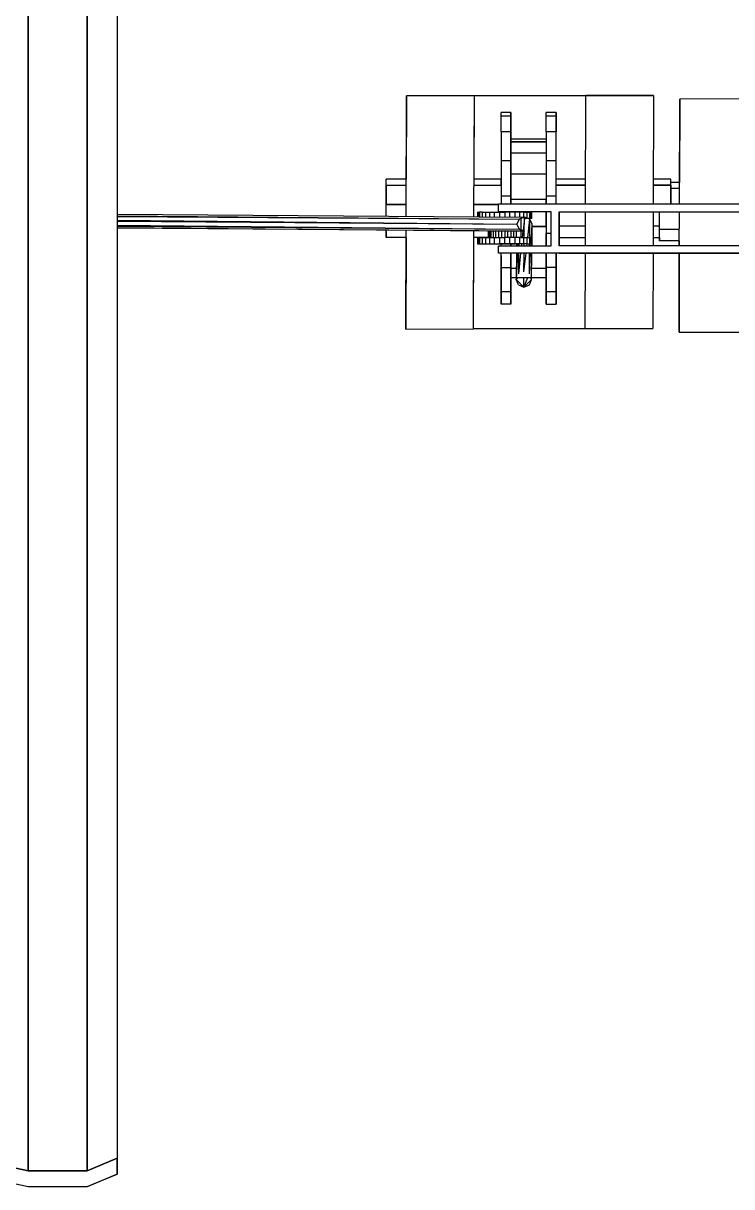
# Model space of a CAD drawing. Extents: x -32 to 51.8, y -51.6 to -5.5.
# Drawn here: x 17.304 to 18.333, y -29.107 to -27.417 of the extents above; entities that cross this region are included whole.
import ezdxf

# ---------------------------------------------------------------- set-up
doc = ezdxf.new("R2010")
doc.units = 0
doc.header["$MEASUREMENT"] = 0
doc.layers.get('0').update_dxf_attribs({"linetype": 'CONTINUOUS'})
doc.layers.add('hachures', color=5, linetype='CONTINUOUS')

msp = doc.modelspace()

# ---------------------------------------------------------------- linework, layer by layer
for p, q in [((17.3966, -29.0841), (17.3967, -22.609)), ((17.4401, -22.609), (17.4401, -29.066)), ((17.4403, -22.609), (17.4402, -29.0892)), ((17.8602, -27.6977), (17.8606, -27.5227)), ((17.8606, -27.5227), (17.8603, -27.6436)), ((17.9594, -27.5225), (17.8606, -27.5227)), ((17.9587, -27.6984), (17.9594, -27.5225)), ((17.9589, -27.6436), (17.9594, -27.5225)), ((17.9594, -27.5225), (18.1214, -27.5221)), ((18.1214, -27.5221), (17.9594, -27.5225)), ((17.9594, -27.5225), (18.1214, -27.5222)), ((18.1208, -27.6801), (18.1214, -27.5222)), ((18.1214, -27.5221), (18.2198, -27.5219)), ((18.2198, -27.5219), (18.1214, -27.5221)), ((18.1214, -27.5222), (18.2198, -27.522)), ((18.2198, -27.522), (18.2194, -27.6801)), ((18.2574, -27.6801), (18.2578, -27.5273)), ((18.2578, -27.5273), (18.2575, -27.6483)), ((18.3565, -27.5271), (18.2578, -27.5273)), ((18.0125, -27.5468), (17.9981, -27.5468)), ((17.9981, -27.5519), (17.9981, -27.5468)), ((18.0125, -27.5519), (18.0125, -27.5468)), ((18.0125, -27.5468), (18.0125, -27.5519)), ((18.0781, -27.5468), (18.0636, -27.5468)), ((18.0636, -27.5519), (18.0636, -27.5468)), ((18.0781, -27.5519), (18.0781, -27.5468)), ((18.0781, -27.5468), (18.0781, -27.5519)), ((18.0125, -27.5519), (17.9981, -27.5519)), ((17.9981, -27.575), (17.9981, -27.5519)), ((18.0125, -27.5519), (18.0125, -27.5654)), ((18.0125, -27.575), (18.0125, -27.5519)), ((18.0125, -27.5519), (18.0125, -27.575)), ((18.0125, -27.5654), (18.0125, -27.5654)), ((18.0125, -27.5654), (18.0125, -27.5855)), ((18.0781, -27.5519), (18.0636, -27.5519)), ((18.0636, -27.575), (18.0636, -27.5519)), ((18.0781, -27.575), (18.0781, -27.5519)), ((18.0781, -27.5654), (18.0781, -27.5519)), ((18.0781, -27.5519), (18.0781, -27.575)), ((18.0781, -27.5654), (18.0781, -27.5654)), ((18.0781, -27.6001), (18.0781, -27.5654)), ((18.0125, -27.575), (17.9981, -27.575)), ((17.9981, -27.575), (17.9981, -27.617)), ((18.0125, -27.617), (18.0125, -27.575)), ((18.0125, -27.575), (18.0125, -27.617)), ((18.0781, -27.575), (18.0636, -27.575)), ((18.0636, -27.575), (18.0636, -27.617)), ((18.0781, -27.617), (18.0781, -27.575)), ((18.0636, -27.5855), (18.0125, -27.5855)), ((18.0125, -27.5892), (18.0636, -27.5892)), ((18.0636, -27.5892), (18.0125, -27.5892)), ((18.0636, -27.5892), (18.0636, -27.6059)), ((17.9981, -27.617), (17.9981, -27.6682)), ((18.0125, -27.617), (17.9981, -27.617)), ((18.0636, -27.6059), (18.0125, -27.6059)), ((18.0125, -27.6682), (18.0125, -27.617)), ((18.0125, -27.617), (18.0125, -27.6682)), ((18.0636, -27.617), (18.0636, -27.6682)), ((18.0781, -27.617), (18.0636, -27.617)), ((18.0781, -27.6682), (18.0781, -27.617)), ((17.831, -27.6522), (17.831, -27.6436)), ((17.8603, -27.6436), (17.831, -27.6436)), ((17.831, -27.6522), (17.831, -27.6806)), ((17.831, -27.6522), (17.8603, -27.6522)), ((17.831, -27.6806), (17.831, -27.6522)), ((17.9981, -27.6436), (17.9589, -27.6436)), ((17.9589, -27.6522), (17.9981, -27.6522)), ((17.9981, -27.6522), (17.9981, -27.6436)), ((18.0636, -27.6362), (18.0125, -27.6362)), ((18.121, -27.6436), (18.0781, -27.6436)), ((18.1209, -27.6522), (18.0781, -27.6522)), ((18.0781, -27.6522), (18.1209, -27.6522)), ((18.2447, -27.6436), (18.2195, -27.6436)), ((18.2447, -27.6522), (18.2195, -27.6522)), ((18.2195, -27.6522), (18.2447, -27.6522)), ((18.2282, -27.6522), (18.2282, -27.6522)), ((18.2447, -27.6522), (18.2447, -27.6436)), ((18.2575, -27.6483), (18.2447, -27.6483)), ((18.2447, -27.6801), (18.2447, -27.6522)), ((18.2447, -27.6522), (18.2447, -27.6801)), ((17.9981, -27.6682), (17.9981, -27.6801)), ((18.0125, -27.6682), (17.9981, -27.6682)), ((18.0125, -27.6801), (18.0125, -27.6682)), ((18.0125, -27.6682), (18.0125, -27.6801)), ((18.0636, -27.6682), (18.0636, -27.6801)), ((18.0781, -27.6682), (18.0636, -27.6682)), ((18.0781, -27.6801), (18.0781, -27.6682)), ((18.2447, -27.6569), (18.2574, -27.6569)), ((17.831, -27.6806), (17.831, -27.6806)), ((17.831, -27.6975), (17.831, -27.6806)), ((17.8602, -27.6806), (17.831, -27.6806)), ((17.831, -27.6806), (17.8602, -27.6806)), ((17.9943, -27.6806), (17.9588, -27.6806)), ((17.9588, -27.6806), (17.9943, -27.6806)), ((18.4067, -27.6801), (17.9943, -27.6801)), ((17.9943, -27.6909), (17.9943, -27.6801)), ((18.0636, -27.6732), (18.0125, -27.6732)), ((18.0125, -27.6801), (18.0125, -27.6732)), ((18.0636, -27.6801), (18.0636, -27.6732)), ((17.4402, -27.6947), (18.0321, -27.699)), ((17.4402, -27.6971), (18.0242, -27.7019)), ((17.4402, -27.6977), (18.0242, -27.7019)), ((17.4402, -27.7033), (18.0209, -27.709)), ((17.964, -27.6916), (17.9648, -27.6916)), ((17.964, -27.6916), (17.964, -27.6985)), ((17.9648, -27.6916), (17.967, -27.6916)), ((17.9648, -27.6916), (17.9648, -27.6985)), ((17.9707, -27.6916), (17.967, -27.6916)), ((17.967, -27.6916), (17.967, -27.6985)), ((17.9707, -27.6916), (17.9756, -27.6916)), ((17.9707, -27.6916), (17.9707, -27.6985)), ((17.9756, -27.6916), (17.9815, -27.6916)), ((17.9756, -27.6916), (17.9756, -27.6986)), ((17.9815, -27.6916), (17.9883, -27.6916)), ((17.9815, -27.6916), (17.9815, -27.6986)), ((17.9883, -27.6916), (17.9957, -27.6916)), ((17.9883, -27.6916), (17.9883, -27.6987)), ((18.0709, -27.6909), (17.9943, -27.6909)), ((17.9957, -27.6916), (18.0034, -27.6916)), ((17.9957, -27.6916), (17.9957, -27.6987)), ((17.9981, -27.6909), (17.9981, -27.6916)), ((17.9981, -27.6916), (17.9981, -27.6909)), ((18.0111, -27.6916), (18.0034, -27.6916)), ((18.0034, -27.6916), (18.0034, -27.6988)), ((18.0185, -27.6916), (18.0111, -27.6916)), ((18.0111, -27.6988), (18.0111, -27.6916)), ((18.0125, -27.6916), (18.0125, -27.6909)), ((18.0125, -27.6916), (18.0125, -27.6909)), ((18.0125, -27.6909), (18.0125, -27.6916)), ((18.0253, -27.6916), (18.0185, -27.6916)), ((18.0185, -27.6989), (18.0185, -27.6916)), ((18.0242, -27.7019), (18.0209, -27.709)), ((18.0321, -27.699), (18.0242, -27.7019)), ((18.0313, -27.6916), (18.0253, -27.6916)), ((18.0253, -27.6989), (18.0253, -27.6916)), ((18.0274, -27.7173), (18.0274, -27.7007)), ((18.032, -27.7007), (18.0301, -27.7183)), ((18.0313, -27.6916), (18.0362, -27.6916)), ((18.0313, -27.699), (18.0313, -27.6916)), ((18.0362, -27.7007), (18.0313, -27.7007)), ((18.0319, -27.7189), (18.0321, -27.7007)), ((18.0401, -27.7019), (18.0321, -27.699)), ((18.0362, -27.6916), (18.0399, -27.6916)), ((18.0362, -27.7005), (18.0362, -27.6916)), ((18.0399, -27.7007), (18.0368, -27.7007)), ((18.037, -27.7286), (18.0401, -27.7019)), ((18.0398, -27.7286), (18.0401, -27.7019)), ((18.0421, -27.6916), (18.0399, -27.6916)), ((18.0399, -27.7007), (18.0399, -27.6916)), ((18.0421, -27.7007), (18.0399, -27.7007)), ((18.0434, -27.709), (18.0401, -27.7019)), ((18.0429, -27.6916), (18.0421, -27.6916)), ((18.0421, -27.7007), (18.0421, -27.6916)), ((18.0429, -27.7007), (18.0421, -27.7007)), ((18.0429, -27.7007), (18.0429, -27.6916)), ((18.0636, -27.6909), (18.0636, -27.7225)), ((18.0636, -27.7123), (18.0636, -27.6909)), ((18.0709, -27.7403), (18.0709, -27.6909)), ((18.0826, -27.7403), (18.0826, -27.6909)), ((18.0826, -27.6909), (18.4067, -27.6909)), ((18.0826, -27.6909), (18.0826, -27.7403)), ((18.1206, -27.7403), (18.1208, -27.6909)), ((18.2194, -27.6909), (18.2192, -27.7403)), ((18.2282, -27.7167), (18.2282, -27.6909)), ((18.2572, -27.7403), (18.2573, -27.6909)), ((17.4402, -27.7047), (18.0209, -27.709)), ((17.4402, -27.7103), (18.0242, -27.7161)), ((17.4402, -27.7117), (18.0242, -27.7161)), ((17.4402, -27.714), (18.0321, -27.719)), ((18.0321, -27.719), (17.4402, -27.7146)), ((17.831, -27.7284), (17.831, -27.7175)), ((17.831, -27.7198), (17.831, -27.7284)), ((17.8597, -27.8614), (17.8601, -27.7177)), ((17.9581, -27.8612), (17.9587, -27.7185)), ((17.9794, -27.7186), (17.9794, -27.7286)), ((17.9799, -27.7186), (17.9799, -27.7286)), ((17.9813, -27.7186), (17.9813, -27.7286)), ((17.9835, -27.7186), (17.9835, -27.7286)), ((17.9865, -27.7187), (17.9865, -27.7286)), ((17.9901, -27.7187), (17.9901, -27.7286)), ((17.9943, -27.7187), (17.9943, -27.7286)), ((17.9988, -27.7188), (17.9988, -27.7286)), ((18.0034, -27.7188), (18.0034, -27.7286)), ((18.0081, -27.7286), (18.0081, -27.7188)), ((18.0126, -27.7286), (18.0126, -27.7189)), ((18.0168, -27.7286), (18.0168, -27.7189)), ((18.0204, -27.7286), (18.0204, -27.7189)), ((18.0209, -27.709), (18.0242, -27.7161)), ((18.0242, -27.7161), (18.0321, -27.719)), ((18.0274, -27.7286), (18.0274, -27.719)), ((18.03, -27.719), (18.029, -27.7286)), ((18.0318, -27.7286), (18.0319, -27.719)), ((18.0423, -27.7286), (18.0434, -27.709)), ((18.0431, -27.7403), (18.0434, -27.709)), ((18.0636, -27.7123), (18.0433, -27.7123)), ((18.0433, -27.7123), (18.0636, -27.7123)), ((18.1207, -27.7121), (18.0826, -27.7121)), ((18.2282, -27.7121), (18.2193, -27.7121)), ((18.2573, -27.7167), (18.2282, -27.7167)), ((18.2282, -27.733), (18.2282, -27.7167)), ((17.8601, -27.7284), (17.831, -27.7284)), ((17.8601, -27.7284), (17.8597, -27.8614)), ((17.9581, -27.8612), (17.9586, -27.7284)), ((17.9794, -27.7284), (17.9586, -27.7284)), ((17.964, -27.7286), (17.9648, -27.7286)), ((17.964, -27.7286), (17.964, -27.7377)), ((17.9648, -27.7286), (17.967, -27.7286)), ((17.9648, -27.7286), (17.9648, -27.7377)), ((17.967, -27.7286), (17.9707, -27.7286)), ((17.967, -27.7286), (17.967, -27.7377)), ((17.9707, -27.7286), (17.9756, -27.7286)), ((17.9707, -27.7286), (17.9707, -27.7377)), ((17.9756, -27.7286), (17.9794, -27.7286)), ((17.9756, -27.7286), (17.9756, -27.7377)), ((17.9794, -27.7286), (17.9799, -27.7286)), ((17.9799, -27.7286), (17.9813, -27.7286)), ((17.9813, -27.7286), (17.9835, -27.7286)), ((17.9815, -27.7286), (17.9815, -27.7377)), ((17.9835, -27.7286), (17.9865, -27.7286)), ((17.9865, -27.7286), (17.9901, -27.7286)), ((17.9883, -27.7286), (17.9883, -27.7377)), ((17.9901, -27.7286), (17.9943, -27.7286)), ((17.9943, -27.7286), (17.9988, -27.7286)), ((17.9957, -27.7286), (17.9957, -27.7377)), ((17.9988, -27.7286), (18.0034, -27.7286)), ((18.0081, -27.7286), (18.0034, -27.7286)), ((18.0034, -27.7377), (18.0034, -27.7286)), ((18.0126, -27.7286), (18.0081, -27.7286)), ((18.0111, -27.7377), (18.0111, -27.7286)), ((18.0168, -27.7286), (18.0126, -27.7286)), ((18.0204, -27.7286), (18.0168, -27.7286)), ((18.0185, -27.7377), (18.0185, -27.7286)), ((18.0234, -27.7286), (18.0204, -27.7286)), ((18.0256, -27.7286), (18.0234, -27.7286)), ((18.0253, -27.7377), (18.0253, -27.7286)), ((18.027, -27.7286), (18.0256, -27.7286)), ((18.027, -27.7286), (18.0274, -27.7286)), ((18.0274, -27.7286), (18.0313, -27.7286)), ((18.0313, -27.7286), (18.0362, -27.7286)), ((18.0313, -27.7377), (18.0313, -27.7286)), ((18.0362, -27.7286), (18.0399, -27.7286)), ((18.0362, -27.7377), (18.0362, -27.7286)), ((18.0399, -27.7286), (18.0421, -27.7286)), ((18.0399, -27.7377), (18.0399, -27.7286)), ((18.0421, -27.7286), (18.0429, -27.7286)), ((18.0421, -27.7377), (18.0421, -27.7286)), ((18.0429, -27.7377), (18.0429, -27.7286)), ((18.0636, -27.7225), (18.0636, -27.7403)), ((18.0709, -27.7225), (18.0636, -27.7225)), ((18.0636, -27.7403), (18.0636, -27.7225)), ((18.0826, -27.7284), (18.1207, -27.7284)), ((18.2193, -27.7284), (18.2282, -27.7284)), ((18.2282, -27.7284), (18.2282, -27.733)), ((18.2572, -27.733), (18.2282, -27.733)), ((18.2572, -27.733), (18.2572, -27.7403)), ((17.964, -27.7377), (17.9648, -27.7377)), ((17.9648, -27.7377), (17.967, -27.7377)), ((17.967, -27.7377), (17.9707, -27.7377)), ((17.9707, -27.7377), (17.9756, -27.7377)), ((17.9756, -27.7377), (17.9815, -27.7377)), ((17.9815, -27.7377), (17.9883, -27.7377)), ((17.9883, -27.7377), (18.0111, -27.7377)), ((17.9883, -27.7377), (17.9957, -27.7377)), ((17.9943, -27.7511), (17.9943, -27.7403)), ((17.9943, -27.7403), (18.0709, -27.7403)), ((18.0709, -27.7511), (17.9943, -27.7511)), ((18.0111, -27.7377), (17.9957, -27.7377)), ((17.9957, -27.7377), (18.0185, -27.7377)), ((17.9981, -27.7403), (17.9981, -27.7377)), ((17.9981, -27.7719), (17.9981, -27.7511)), ((18.0185, -27.7377), (18.0111, -27.7377)), ((18.0125, -27.7377), (18.0125, -27.7403)), ((18.0125, -27.7403), (18.0125, -27.7377)), ((18.0125, -27.7377), (18.0125, -27.7403)), ((18.0125, -27.7403), (18.0125, -27.7377)), ((18.0125, -27.7719), (18.0125, -27.7511)), ((18.0125, -27.7511), (18.0125, -27.757)), ((18.0125, -27.7719), (18.0125, -27.7511)), ((18.0125, -27.7511), (18.0125, -27.7719)), ((18.0253, -27.7377), (18.0185, -27.7377)), ((18.0205, -27.7511), (18.0201, -27.7892)), ((18.0219, -27.7511), (18.0201, -27.7892)), ((18.0206, -27.7377), (18.0206, -27.7403)), ((18.0225, -27.7377), (18.0224, -27.7403)), ((18.0237, -27.7511), (18.0234, -27.7813)), ((18.0266, -27.7511), (18.0234, -27.7813)), ((18.0238, -27.7377), (18.0238, -27.7403)), ((18.0313, -27.7377), (18.0253, -27.7377)), ((18.028, -27.7377), (18.0277, -27.7403)), ((18.0362, -27.7377), (18.0313, -27.7377)), ((18.0313, -27.778), (18.0344, -27.7511)), ((18.0313, -27.778), (18.0316, -27.7511)), ((18.0317, -27.7403), (18.0317, -27.7377)), ((18.0357, -27.7403), (18.036, -27.7377)), ((18.0362, -27.7377), (18.0399, -27.7377)), ((18.0393, -27.7813), (18.041, -27.7511)), ((18.0393, -27.7813), (18.0396, -27.7511)), ((18.0397, -27.7403), (18.0397, -27.7377)), ((18.0421, -27.7377), (18.0399, -27.7377)), ((18.0416, -27.7403), (18.0418, -27.7377)), ((18.0421, -27.7377), (18.0429, -27.7377)), ((18.0426, -27.7892), (18.043, -27.7511)), ((18.0636, -27.7511), (18.0636, -27.7719)), ((18.0636, -27.7719), (18.0636, -27.7511)), ((18.0826, -27.7511), (18.0709, -27.7511)), ((18.0781, -27.7719), (18.0781, -27.7511)), ((18.0781, -27.7511), (18.0781, -27.755)), ((18.0781, -27.7511), (18.0781, -27.7719)), ((18.4067, -27.7403), (18.0826, -27.7403)), ((18.4067, -27.7511), (18.0826, -27.7511)), ((18.0826, -27.7511), (18.4067, -27.7511)), ((18.4067, -27.7511), (18.0826, -27.7511)), ((18.1202, -27.8609), (18.1206, -27.7511)), ((18.2192, -27.7511), (18.2189, -27.8607)), ((18.2572, -27.7511), (18.2569, -27.866)), ((18.2569, -27.866), (18.2572, -27.7511)), ((17.9981, -27.755), (17.9981, -27.797)), ((18.0125, -27.7661), (18.0125, -27.7661)), ((18.0781, -27.755), (18.0781, -27.797)), ((18.0781, -27.755), (18.0781, -27.755)), ((18.0781, -27.797), (18.0781, -27.755)), ((17.9981, -27.8066), (17.9981, -27.7719)), ((17.9981, -27.7719), (18.0125, -27.7719)), ((17.9981, -27.7719), (17.9981, -27.8066)), ((18.0125, -27.8066), (18.0125, -27.7719)), ((18.0125, -27.7719), (18.0125, -27.8066)), ((18.0125, -27.7731), (18.0202, -27.7731)), ((18.0125, -27.7865), (18.0201, -27.7865)), ((18.0125, -27.797), (18.0125, -27.7865)), ((18.0201, -27.7892), (18.0228, -27.7865)), ((18.0201, -27.7892), (18.0212, -27.7865)), ((18.0202, -27.7865), (18.0636, -27.7865)), ((18.0313, -27.8005), (18.0371, -27.7865)), ((18.0313, -27.8005), (18.0313, -27.7865)), ((18.0426, -27.7892), (18.0414, -27.7865)), ((18.0427, -27.7731), (18.0636, -27.7731)), ((18.0636, -27.7719), (18.0636, -27.8066)), ((18.0781, -27.7719), (18.0636, -27.7719)), ((18.0636, -27.8066), (18.0636, -27.7719)), ((18.0636, -27.7731), (18.0636, -27.7865)), ((18.0636, -27.7865), (18.0636, -27.7828)), ((18.0781, -27.8066), (18.0781, -27.7719)), ((18.0781, -27.7719), (18.0781, -27.8066)), ((17.9981, -27.797), (17.9981, -27.797)), ((17.9981, -27.797), (17.9981, -27.8066)), ((18.0234, -27.7972), (18.0201, -27.7892)), ((18.0201, -27.7892), (18.0313, -27.8005)), ((18.0234, -27.7972), (18.0313, -27.8005)), ((18.0426, -27.7892), (18.0313, -27.8005)), ((18.0313, -27.8005), (18.0393, -27.7972)), ((18.0393, -27.7972), (18.0426, -27.7892)), ((18.0781, -27.797), (18.0781, -27.8201)), ((17.9981, -27.8252), (17.9981, -27.8066)), ((17.9981, -27.8066), (18.0125, -27.8066)), ((17.9981, -27.8066), (17.9981, -27.8252)), ((18.0125, -27.8066), (18.0125, -27.8252)), ((18.0125, -27.8252), (18.0125, -27.8066)), ((18.0636, -27.8066), (18.0636, -27.8252)), ((18.0636, -27.8252), (18.0636, -27.8066)), ((18.0636, -27.8066), (18.0781, -27.8066)), ((18.0781, -27.8252), (18.0781, -27.8066)), ((18.0781, -27.8066), (18.0781, -27.8252)), ((18.0781, -27.8201), (18.0781, -27.8252)), ((18.0781, -27.8252), (18.0781, -27.8201)), ((18.0125, -27.8252), (17.9981, -27.8252)), ((18.0636, -27.8252), (18.0781, -27.8252)), ((17.8597, -27.8614), (17.9581, -27.8612)), ((17.9581, -27.8612), (18.1202, -27.8608)), ((18.1202, -27.8609), (17.9581, -27.8612)), ((18.1202, -27.8608), (18.2189, -27.8606)), ((18.2189, -27.8607), (18.1202, -27.8609)), ((18.2569, -27.866), (18.3553, -27.8658)), ((17.3109, -29.0841), (17.2252, -29.0659)), ((17.2252, -29.0661), (17.3109, -29.0842)), ((17.4401, -29.066), (17.3966, -29.0841)), ((17.3966, -29.0842), (17.4401, -29.0661)), ((17.4402, -29.0892), (17.4401, -29.066)), ((17.4401, -29.0661), (17.4402, -29.0893)), ((17.311, -29.1074), (17.2253, -29.0893)), ((17.3966, -29.0841), (17.3109, -29.0841)), ((17.3109, -29.0842), (17.3966, -29.0842)), ((17.311, -29.0842), (17.311, -29.0841)), ((17.311, -29.0841), (17.311, -29.0842)), ((17.3967, -29.084), (17.3967, -29.0841)), ((17.3967, -29.0841), (17.3967, -29.084)), ((17.3967, -29.1073), (17.4402, -29.0892)), ((17.4402, -29.0893), (17.3967, -29.1074)), ((17.3967, -29.1074), (17.311, -29.1074))]:
    msp.add_line(p, q)
at = {"layer": 'hachures'}
for p, q in [((17.3109, -22.609), (17.3109, -29.0841)), ((17.3109, -29.0841), (17.3109, -22.609)), ((17.3967, -22.609), (17.3966, -29.0841))]:
    msp.add_line(p, q, dxfattribs=at)

doc.saveas('drawing.dxf')
